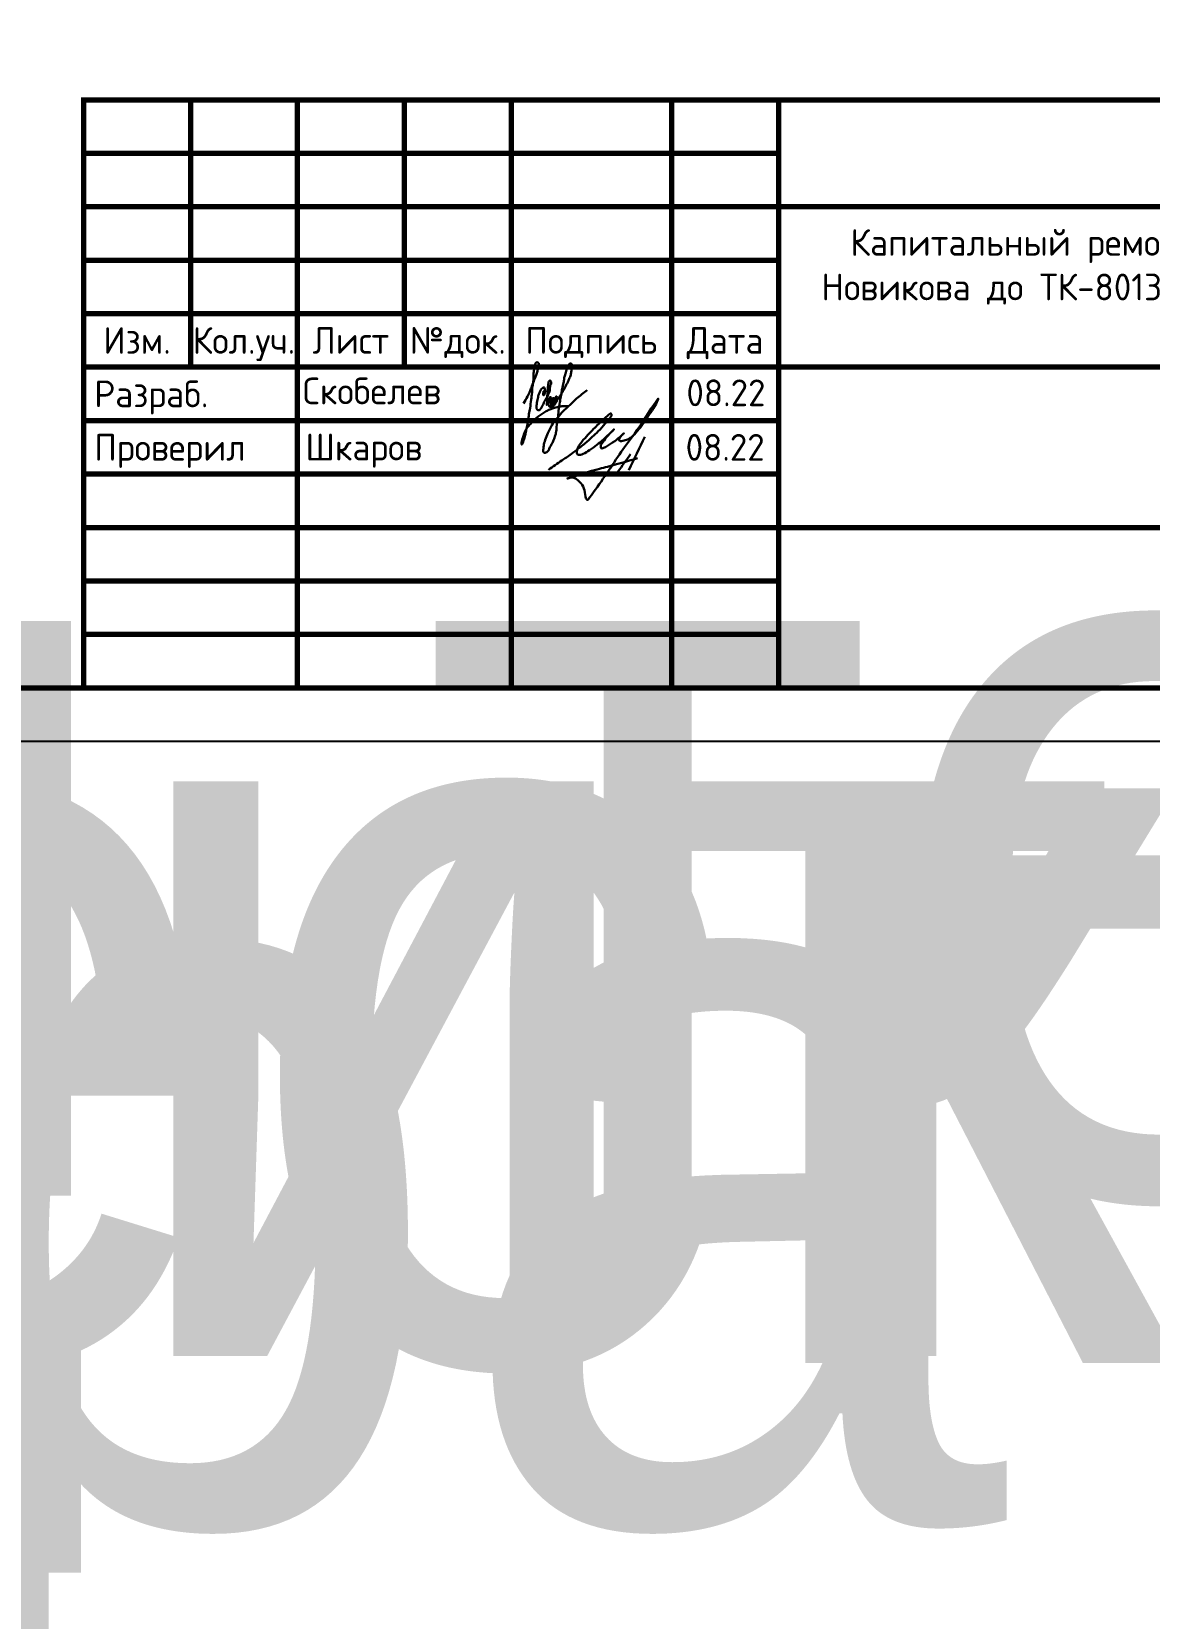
# Model space of a CAD drawing. Header units: metres. Extents: x 1981 to 7362, y 1229 to 3678.
# Drawn here: x 5259 to 5363.5, y 1900.6 to 2049 of the extents above; entities that cross this region are included whole.
import ezdxf
from ezdxf.enums import TextEntityAlignment as Align

# ---------------------------------------------------------------- set-up
doc = ezdxf.new("R2018")
doc.units = ezdxf.units.M
doc.layers.add('M-EQPM', color=50, linetype='Continuous', lineweight=18)
doc.layers.add('Основной', color=255, linetype='Continuous', lineweight=50)
doc.layers.add('Форматы', color=7, linetype='Continuous')
doc.styles.add('GOST', font='GOST.shx', dxfattribs={"oblique": 15})
doc.styles.add('GOST-2.304_Type-B', font='GOST Common.ttf')
doc.styles.get("Standard").update_dxf_attribs({"font": 'GOST Common.ttf'})

# ---------------------------------------------------------------- blocks, each defined once
blk = doc.blocks.new('*U142')
at = {"style": 'GOST-2.304_Type-B'}
blk.add_attdef('РАЗРАБОТАЛ', text='', height=2.5, dxfattribs=at).set_placement((40.5, -264.22), align=Align.MIDDLE_LEFT)
at = {"style": 'GOST-2.304_Type-B', "flags": 8}
for tag, height, p in [('ДАТА', 2.5, (80.07, -264.4)), ('ЛИСТ', 3, (176.39, -271.92)), ('ЛИСТОВ', 3, (193.89, -271.92)), ('ФОРМАТ', 3, (170.97, -294.75))]:
    blk.add_attdef(tag, text='', height=height, dxfattribs=at).set_placement(p, align=Align.MIDDLE_CENTER)
at = {"style": 'GOST-2.304_Type-B'}
blk.add_attdef('ПРОВЕРИЛ', (40.75, -270.73), '', height=2.5, dxfattribs=at)
at = {"lineweight": 30, "flags": 104}
for tag, p in [('ТЕПЛОВЫЕ_СЕТИ', (120, -269.5)), ('ИМЯ_ЧЕРТЕЖА', (120, -284.5))]:
    blk.add_attdef(tag, text='', height=3, dxfattribs=at).set_placement(p, align=Align.MIDDLE_CENTER)
blk = doc.blocks.new('*U143')
at = {"style": 'GOST-2.304_Type-B'}
blk.add_attdef('РАЗРАБОТАЛ', text='', height=2.5, dxfattribs=at).set_placement((250.5, -264.22), align=Align.MIDDLE_LEFT)
at = {"style": 'GOST-2.304_Type-B', "flags": 8}
for tag, height, p in [('ДАТА', 2.5, (290.07, -264.4)), ('ЛИСТ', 3, (386.39, -271.92)), ('ЛИСТОВ', 3, (403.89, -271.92)), ('ФОРМАТ', 3, (380.97, -294.75))]:
    blk.add_attdef(tag, text='', height=height, dxfattribs=at).set_placement(p, align=Align.MIDDLE_CENTER)
at = {"style": 'GOST-2.304_Type-B'}
blk.add_attdef('ПРОВЕРИЛ', (250.75, -270.73), '', height=2.5, dxfattribs=at)
at = {"lineweight": 30, "flags": 104}
for tag, p in [('ТЕПЛОВЫЕ_СЕТИ', (330, -269.5)), ('ИМЯ_ЧЕРТЕЖА', (330, -284.5))]:
    blk.add_attdef(tag, text='', height=3, dxfattribs=at).set_placement(p, align=Align.MIDDLE_CENTER)
blk = doc.blocks.new('*U144')
blk.add_lwpolyline([(0, 594), (420, 594), (420, -297), (0, -297)], close=True)
at = {"const_width": 0.5}
blk.add_lwpolyline([(20, 589), (415, 589), (415, -292), (20, -292)], close=True, dxfattribs=at)
for points in [[(230, -292), (230, -237), (415, -237)], [(240, -237), (240, -262)], [(250, -237), (250, -292)], [(260, -237), (260, -262)], [(270, -237), (270, -292)], [(285, -237), (285, -292)], [(295, -237), (295, -292)], [(230, -242), (295, -242)], [(230, -247), (295, -247)], [(295, -247), (415, -247)], [(230, -252), (295, -252)], [(230, -257), (295, -257)], [(230, -262), (415, -262)], [(230, -267), (295, -267)], [(230, -272), (295, -272)], [(230, -277), (295, -277)], [(295, -277), (415, -277)], [(230, -282), (295, -282)], [(230, -287), (295, -287)]]:
    blk.add_lwpolyline(points, dxfattribs=at)
at = {"style": 'GOST-2.304_Type-B'}
for s, p in [('Изм.', (235, -259.5)), ('Кол.уч.', (245, -259.5)), ('Лист', (255, -259.5)), ('№док.', (265, -259.5)), ('Подпись', (277.5, -259.5)), ('Дата', (290, -259.5))]:
    blk.add_text(s, height=2.5, dxfattribs=at).set_placement(p, align=Align.MIDDLE_CENTER)
for s, p in [('Разраб.', (231, -264.5)), ('Проверил', (231, -269.5))]:
    blk.add_text(s, height=2.5, dxfattribs=at).set_placement(p, align=Align.MIDDLE_LEFT)
at = {"insert": (355, -254.5), "char_height": 2.5, "width": 120, "attachment_point": 5, "style": 'GOST'}
blk.add_mtext('{\\fGOST Common|b0|i0|c204|p34;\\Q0;Капитальный ремонт тепловых сетей от т. А возле ТК-8015 по ул. Б. Новикова до ТК-8013  ул. Куйбышева, д. 24 в ГО г. Рыбинск Ярославской области}', dxfattribs=at)
at = {"style": 'GOST-2.304_Type-B'}
blk.add_attdef('РАЗРАБОТАЛ', text='', height=2.5, dxfattribs=at).set_placement((250.5, -264.22), align=Align.MIDDLE_LEFT)
at = {"style": 'GOST-2.304_Type-B', "flags": 8}
for tag, height, p in [('ДАТА', 2.5, (290.07, -264.4)), ('ЛИСТ', 3, (386.39, -271.92)), ('ЛИСТОВ', 3, (403.89, -271.92)), ('ФОРМАТ', 3, (380.97, -294.75))]:
    blk.add_attdef(tag, text='', height=height, dxfattribs=at).set_placement(p, align=Align.MIDDLE_CENTER)
at = {"style": 'GOST-2.304_Type-B'}
blk.add_attdef('ПРОВЕРИЛ', (250.75, -270.73), '', height=2.5, dxfattribs=at)
at = {"lineweight": 30, "flags": 104}
for tag, p in [('ТЕПЛОВЫЕ_СЕТИ', (330, -269.5)), ('ИМЯ_ЧЕРТЕЖА', (330, -284.5))]:
    blk.add_attdef(tag, text='', height=3, dxfattribs=at).set_placement(p, align=Align.MIDDLE_CENTER)
blk = doc.blocks.new('*U145')
at = {"style": 'GOST-2.304_Type-B'}
blk.add_attdef('РАЗРАБОТАЛ', text='', height=2.5, dxfattribs=at).set_placement((424.5, -264.22), align=Align.MIDDLE_LEFT)
at = {"style": 'GOST-2.304_Type-B', "flags": 8}
for tag, height, p in [('ДАТА', 2.5, (464.07, -264.4)), ('ЛИСТ', 3, (560.39, -271.92)), ('ЛИСТОВ', 3, (577.89, -271.92)), ('ФОРМАТ', 3, (554.97, -294.75))]:
    blk.add_attdef(tag, text='', height=height, dxfattribs=at).set_placement(p, align=Align.MIDDLE_CENTER)
at = {"style": 'GOST-2.304_Type-B'}
blk.add_attdef('ПРОВЕРИЛ', (424.75, -270.73), '', height=2.5, dxfattribs=at)
at = {"lineweight": 30, "flags": 104}
for tag, p in [('ТЕПЛОВЫЕ_СЕТИ', (504, -269.5)), ('ИМЯ_ЧЕРТЕЖА', (504, -284.5))]:
    blk.add_attdef(tag, text='', height=3, dxfattribs=at).set_placement(p, align=Align.MIDDLE_CENTER)
blk = doc.blocks.new('Skobelev')
at = {"color": 177, "lineweight": 30, "true_color": 0x293189}
for points in [[(-1.68, -0.45), (-1.4, 0.04), (-1.22, 0.44), (-1.09, 0.78), (-1, 1.03), (-0.84, 1.44), (-0.74, 1.72), (-0.66, 2.01), (-0.6, 2.25), (-0.63, 2.46), (-0.71, 2.49), (-0.8, 2.44), (-0.87, 2.29), (-0.92, 2.05), (-0.97, 1.72), (-0.98, 1.38), (-1, 1.03), (-1.06, 0.66), (-1.08, 0.32), (-1.14, -0.18), (-1.22, -0.78), (-1.3, -1.21), (-1.35, -1.71), (-1.46, -2.17), (-1.52, -2.5), (-1.59, -2.81), (-1.65, -3.01), (-1.72, -3.2), (-1.78, -3.36), (-1.81, -3.4), (-1.83, -3.37), (-1.82, -3.24), (-1.79, -3.08), (-1.71, -2.85), (-1.66, -2.67), (-1.56, -2.43), (-1.36, -2.11), (-1.14, -1.87), (-0.64, -1.39), (-0.06, -1.01), (0.2, -0.88), (0.45, -0.79), (0.8, -0.7), (1.15, -0.64), (1.5, -0.65)], [(-0.21, 0.42), (-0.23, 0.43), (-0.26, 0.38), (-0.27, 0.3), (-0.27, 0.19), (-0.26, 0.12), (-0.2, 0.17), (-0.17, 0.3), (-0.15, 0.42), (-0.16, 0.56), (-0.21, 0.69), (-0.34, 0.65), (-0.44, 0.53), (-0.55, 0.31), (-0.63, 0.09), (-0.66, -0.09), (-0.71, -0.29), (-0.74, -0.51), (-0.76, -0.67), (-0.75, -0.82), (-0.67, -0.93), (-0.57, -0.93), (-0.43, -0.79), (-0.32, -0.59), (-0.21, -0.35), (-0.02, -0.02), (0.06, 0.12), (0.11, 0.23), (0.19, 0.45), (0.2, 0.67), (0.23, 0.85), (0.29, 1.09), (0.2, 1.19), (0.17, 1.17), (0.11, 1.08), (0.08, 0.9), (0.05, 0.69), (0.04, 0.41), (0.01, -0.02), (0.01, -0.21), (0, -0.33), (-0.02, -0.56), (0.01, -0.45), (0.06, -0.41), (0.17, -0.34), (0.24, -0.24), (0.29, -0.12), (0.28, -0.02), (0.21, 0), (0.17, -0.14), (0.14, -0.26), (0.12, -0.4), (0.1, -0.5), (0.12, -0.6), (0.17, -0.68), (0.27, -0.69), (0.34, -0.56), (0.41, -0.42), (0.47, -0.3), (0.5, -0.17), (0.47, -0.07), (0.43, -0.07), (0.39, -0.1), (0.35, -0.2), (0.32, -0.32), (0.3, -0.46), (0.3, -0.55), (0.31, -0.64), (0.36, -0.67), (0.42, -0.65), (0.47, -0.6), (0.51, -0.51), (0.56, -0.41), (0.59, -0.31), (0.63, -0.2), (0.67, -0.11), (0.71, -0.01), (0.69, 0.04), (0.63, 0.03), (0.59, -0.04), (0.55, -0.13), (0.53, -0.2), (0.5, -0.3), (0.47, -0.4), (0.48, -0.47), (0.49, -0.54), (0.54, -0.55), (0.57, -0.48), (0.66, -0.35), (0.74, -0.17), (0.91, 0.06), (1.03, 0.25), (1.16, 0.48), (1.26, 0.66), (1.37, 0.87), (1.48, 1.07), (1.58, 1.31), (1.69, 1.6), (1.74, 1.88), (1.77, 2.12), (1.74, 2.38), (1.68, 2.4), (1.55, 2.32), (1.46, 2.17), (1.39, 1.94), (1.28, 1.6), (1.22, 1.32), (1.18, 1.03), (1.07, 0.58), (1.04, 0.34), (0.95, -0.07), (0.92, -0.36), (0.82, -0.98), (0.78, -1.51), (0.68, -2.13), (0.63, -2.56), (0.55, -2.82), (0.43, -3.16), (0.2, -3.59), (-0.03, -3.94), (-0.24, -3.97), (-0.27, -3.76), (-0.24, -3.49), (-0.14, -3.06), (0.06, -2.58), (0.34, -2), (0.65, -1.6), (1.06, -1.1), (1.63, -0.57), (2.11, -0.11), (2.86, 0.49)]]:
    blk.add_spline(points, degree=3, dxfattribs=at)
blk = doc.blocks.new('подпись')
at = {"lineweight": 30}
for points in [[(-0.82, -1.23), (-0.21, -0.8), (0.43, -0.36), (0.86, -0.08), (1.32, 0.25), (2, 0.77), (2.8, 1.4), (3.27, 1.83), (3.84, 2.36), (4.46, 3.07), (5.01, 3.73), (5.08, 3.95), (5.01, 4.03), (4.91, 4), (4.76, 3.88), (4.33, 3.49), (3.4, 2.58), (2.34, 1.43), (1.83, 0.48), (1.87, 0.23), (1.99, 0.16), (2.17, 0.16), (2.41, 0.25), (3.02, 0.6), (3.71, 1.09), (4.34, 1.62), (5.32, 2.55), (4.75, 1.98), (4.27, 1.36), (4.08, 1.05), (4.07, 0.85), (4.11, 0.78), (4.25, 0.78), (4.42, 0.84), (4.78, 1.05), (5.16, 1.3), (5.47, 1.51), (5.72, 1.73), (6.05, 1.99), (6.23, 2.18), (5.94, 1.88), (5.8, 1.63), (5.8, 1.5), (5.89, 1.44), (6.13, 1.46), (6.57, 1.6), (6.9, 1.79), (7.5, 2.39), (8.04, 3.08), (8.61, 3.92), (9.15, 4.76), (9.43, 5.33), (8, 3.26), (6.29, 0.88), (3.58, -3.07), (3.05, -3.8), (2.85, -4.05), (2.49, -2.98), (2.12, -2.39), (1.3, -1.96), (1.02, -2.03), (2.91, -1.44), (4.7, -0.96), (7.51, -0.15)], [(8.19, 1.85), (6.68, -1.27)], [(6.86, 0.23), (5.67, -1.43)]]:
    blk.add_spline(points, degree=3, dxfattribs=at)
blk = doc.blocks.new('Подпись Леха')
at = {"color": 18, "true_color": 0x000000}
blk.add_blockref('подпись', (2.7, 0.11), dxfattribs=at)
blk = doc.blocks.new('Подписи')
blk.add_blockref('Подпись Леха', (2009.44, 1828.93))
at = {"layer": 'M-EQPM', "lineweight": 50, "xscale": 1.307815025212856, "yscale": 1.307815025212856, "zscale": 1.307815025212856}
blk.add_blockref('Skobelev', (2011.19, 1834.6), dxfattribs=at)

msp = doc.modelspace()

# ---------------------------------------------------------------- block references
msp.add_blockref('Подписи', (3296.009, 180.191))
at = {"layer": 'Форматы'}
ref = msp.add_blockref('*U144', (5033.849, 2279.592), dxfattribs=at)
ref.add_attrib('ДАТА', '08.22', dxfattribs={"layer": '0', "height": 2.5, "style": 'GOST-2.304_Type-B'}).set_placement((5323.923, 2015.191), align=Align.MIDDLE_CENTER)
ref.add_attrib('РАЗРАБОТАЛ', 'Скобелев', dxfattribs={"layer": '0', "height": 2.5, "style": 'GOST-2.304_Type-B'}).set_placement((5284.349, 2015.368), align=Align.MIDDLE_LEFT)
ref.add_attrib('ПРОВЕРИЛ', 'Шкаров', (5284.598, 2008.863), dxfattribs={"layer": '0', "height": 2.5, "style": 'GOST-2.304_Type-B'})
ref = msp.add_blockref('*U145', (4087.543, 2263.953), dxfattribs=at)
lines = msp.add_mtext('Тепловая камера 8013а\\P (М1:50)', dxfattribs={"layer": '0', "insert": (4591.543, 1979.453), "char_height": 70, "attachment_point": 1})
ref.add_attrib('ИМЯ_ЧЕРТЕЖА', '', (4591.543, 1979.453), dxfattribs={"flags": 104}).embed_mtext(lines)
lines = msp.add_mtext('Тепломеханические решения тепловых сетей', dxfattribs={"layer": '0', "insert": (4591.543, 1994.453), "char_height": 70, "attachment_point": 1})
ref.add_attrib('ТЕПЛОВЫЕ_СЕТИ', '', (4591.543, 1994.453), dxfattribs={"flags": 104}).embed_mtext(lines)
ref = msp.add_blockref('*U142', (2943.994, 2279.592), dxfattribs=at)
lines = msp.add_mtext('Общие указания по пожарной безопасности и защите окружающей среды', dxfattribs={"layer": '0', "insert": (3063.994, 1995.092), "char_height": 70, "attachment_point": 1})
ref.add_attrib('ИМЯ_ЧЕРТЕЖА', '', (3063.994, 1995.092), dxfattribs={"flags": 104}).embed_mtext(lines)
ref = msp.add_blockref('*U143', (3648.421, 2279.592), dxfattribs=at)
lines = msp.add_mtext('Тепломеханические решения тепловых сетей', dxfattribs={"layer": '0', "insert": (3978.421, 2010.092), "char_height": 70, "attachment_point": 1})
ref.add_attrib('ТЕПЛОВЫЕ_СЕТИ', '', (3978.421, 2010.092), dxfattribs={"flags": 104}).embed_mtext(lines)

# ---------------------------------------------------------------- texts
at = {"layer": 'Основной', "insert": (5323.849, 2010.092), "char_height": 2.5, "attachment_point": 5}
msp.add_mtext_dynamic_manual_height_columns('08.22', width=10, gutter_width=12.5, heights=[0], dxfattribs=at)

doc.saveas('drawing.dxf')
